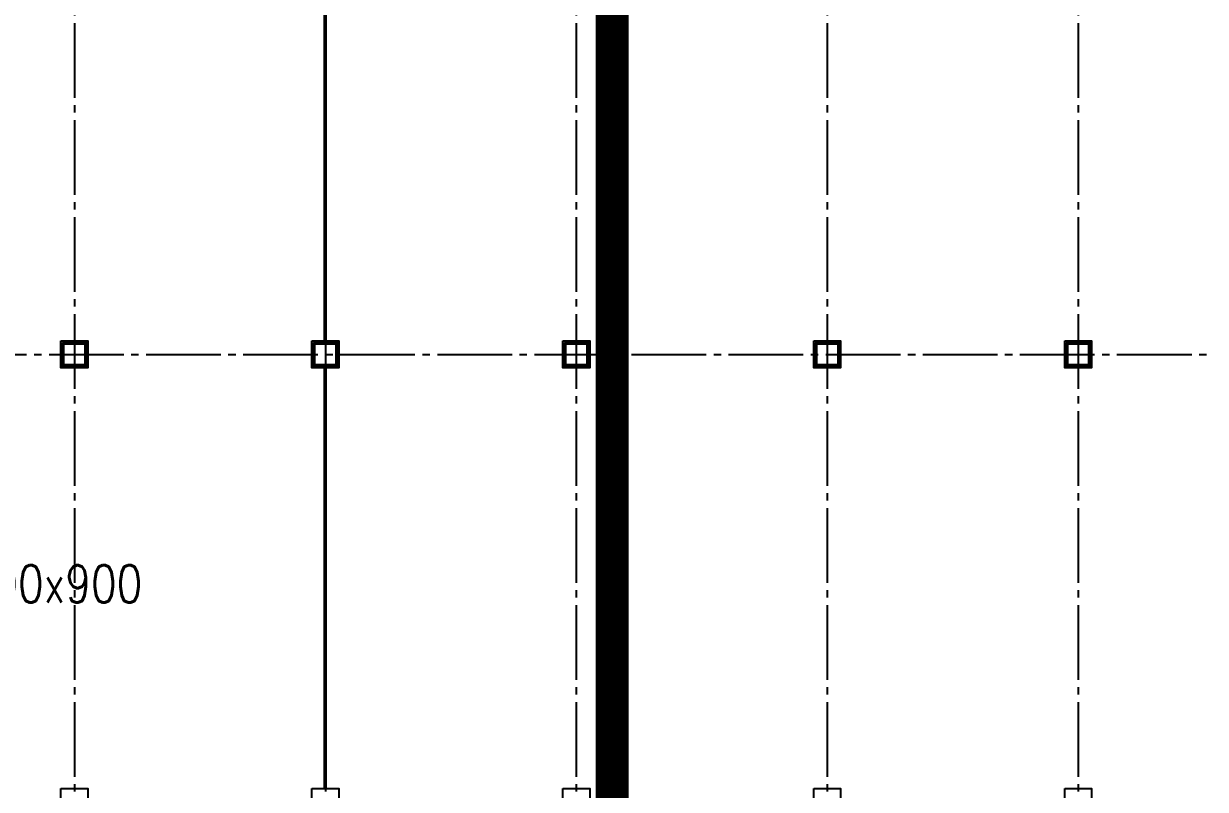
# Model space of a CAD drawing. Extents: x -960 to 27370, y -3283 to 11880.
# Drawn here: x 6670 to 10626, y 1542 to 4108 of the extents above; entities that cross this region are included whole.
import ezdxf
from ezdxf.enums import TextEntityAlignment as Align

# ---------------------------------------------------------------- set-up
doc = ezdxf.new("R2010")
doc.units = 0
doc.header["$LTSCALE"] = 100
doc.linetypes.add('X-S-FAB-L10$0$COL-CEN-LIN', pattern=[3.25, 2.5, -0.25, 0.25, -0.25])
for name, color, linetype in [('0-xref', 8, 'Continuous'), ('188K-SM-03-F10-ARCH-PA-Y2257103$0$K-P1S-4.2-單抗', 3, 'Continuous'), ('188K-SM-03-F10-ARCH-PA-Y2257103$0$K-P2D-4.2-雙抗', 30, 'Continuous'), ('188K-SM-07-F15-HVAC-MA DUCT-Y2257103$0$0-MAU-SA', 5, 'Continuous'), ('188K-SM-07-F15-HVAC-MA DUCT-Y2257103$0$01-電力-CSA', 1, 'Continuous'), ('X-S-FAB-L10$0$0-DIM-TXT', 8, 'Continuous'), ('X-S-FAB-L10$0$BLOCK', 8, 'Continuous'), ('X-S-FAB-L10$0$CCL', 8, 'X-S-FAB-L10$0$COL-CEN-LIN'), ('X-S-FAB-L10$0$COL-S', 8, 'Continuous')]:
    doc.layers.add(name, color=color, linetype=linetype)
doc.styles.add('188K-SM-07-F15-HVAC-MA DUCT-Y2257103$0$00-AEX$0$HKEC', font='romans.shx', dxfattribs={"bigfont": 'china.shx'})
doc.styles.add('X-S-FAB-L10$0$CHINA', font='simplex.shx', dxfattribs={"width": 0.75, "bigfont": 'chineset.shx'})
doc.styles.add('X-S-FAB-L10$0$Standard', font='', dxfattribs={"width": 0.8})
doc.styles.add('X-S-FAB-L10$0$TG_NOTE_TEXT', font='simplex.shx', dxfattribs={"width": 0.75, "bigfont": 'chineset.shx'})
doc.styles.get('X-S-FAB-L10$0$Standard').set_extended_font_data('Microsoft JhengHei')

# ---------------------------------------------------------------- blocks, each defined once
blk = doc.blocks.new('X-S-FAB-L10$0$FAB2-L05')
at = {"layer": 'X-S-FAB-L10$0$CCL'}
for p, q in [((-19320, 11005), (-19320, 0)), ((-18480, 11005), (-18480, 0)), ((-17640, 11005), (-17640, 0)), ((-16800, 11005), (-16800, 0)), ((-15960, 11005), (-15960, 0)), ((-26880, 3720), (1210, 3720))]:
    blk.add_line(p, q, dxfattribs=at)
at = {"layer": 'X-S-FAB-L10$0$COL-S'}
for points in [[(-19355, 3755), (-19285, 3755), (-19285, 3685), (-19355, 3685)], [(-18515, 3755), (-18445, 3755), (-18445, 3685), (-18515, 3685)], [(-17675, 3755), (-17605, 3755), (-17605, 3685), (-17675, 3685)], [(-16835, 3755), (-16765, 3755), (-16765, 3685), (-16835, 3685)], [(-15995, 3755), (-15925, 3755), (-15925, 3685), (-15995, 3685)]]:
    blk.add_lwpolyline(points, close=True, dxfattribs=at)
blk = doc.blocks.new('X-S-FAB-L10')
at = {"layer": 'X-S-FAB-L10$0$COL-S'}
for p, q in [((6805, 3035), (6875, 3035)), ((6805, 2965), (6805, 3035)), ((6875, 3035), (6875, 2965)), ((7645, 3035), (7715, 3035)), ((7645, 2965), (7645, 3035)), ((7715, 3035), (7715, 2965)), ((8485, 3035), (8555, 3035)), ((8485, 2965), (8485, 3035)), ((8555, 3035), (8555, 2965)), ((9325, 3035), (9395, 3035)), ((9325, 2965), (9325, 3035)), ((9395, 3035), (9395, 2965)), ((10165, 3035), (10235, 3035)), ((10165, 2965), (10165, 3035)), ((10235, 3035), (10235, 2965)), ((6875, 2965), (6805, 2965)), ((7715, 2965), (7645, 2965)), ((8555, 2965), (8485, 2965)), ((9395, 2965), (9325, 2965)), ((10235, 2965), (10165, 2965))]:
    blk.add_line(p, q, dxfattribs=at)
at = {"layer": 'X-S-FAB-L10$0$BLOCK'}
blk.add_blockref('X-S-FAB-L10$0$FAB2-L05', (26160, -720), dxfattribs=at)
at = {"style": 'X-S-FAB-L10$0$TG_NOTE_TEXT', "width": 0.5, "flags": 1}
for p in [(7463.301, 9020), (18268.251, 8649), (11197.77, 4800.167), (16485.801, 4800.167), (25420.27, 2635), (13360, 320.001, 0), (7463.301, -33.333)]:
    blk.add_attdef('WH', text='', height=20, dxfattribs=at).set_placement(p, align=Align.BOTTOM_LEFT)
at = {"width": 0.5}
for style, p in [('X-S-FAB-L10$0$TG_NOTE_TEXT', (7585, 9020)), ('X-S-FAB-L10$0$TG_NOTE_TEXT', (18389.95, 8649)), ('X-S-FAB-L10$0$TG_NOTE_TEXT', (11117.5, 4813.5)), ('X-S-FAB-L10$0$TG_NOTE_TEXT', (16607.5, 4813.5)), ('X-S-FAB-L10$0$TG_NOTE_TEXT', (25350, 2635)), ('X-S-FAB-L10$0$Standard', (13129.375, 325.001, 0)), ('X-S-FAB-L10$0$TG_NOTE_TEXT', (7585, -20))]:
    blk.add_attdef('DESC', text='', height=10, dxfattribs=dict(at, style=style)).set_placement(p, align=Align.BOTTOM_LEFT)
for tag, style, p in [('TYPE', 'X-S-FAB-L10$0$TG_NOTE_TEXT', (7619.286, 9020)), ('NO', 'X-S-FAB-L10$0$TG_NOTE_TEXT', (7650.095, 9020)), ('TYPE', 'X-S-FAB-L10$0$TG_NOTE_TEXT', (18424.236, 8649)), ('NO', 'X-S-FAB-L10$0$TG_NOTE_TEXT', (18455.045, 8649)), ('NO', 'X-S-FAB-L10$0$TG_NOTE_TEXT', (11088.595, 4813.5)), ('TYPE', 'X-S-FAB-L10$0$TG_NOTE_TEXT', (11151.786, 4813.5)), ('TYPE', 'X-S-FAB-L10$0$TG_NOTE_TEXT', (16641.786, 4813.5)), ('NO', 'X-S-FAB-L10$0$TG_NOTE_TEXT', (16672.595, 4813.5)), ('NO', 'X-S-FAB-L10$0$TG_NOTE_TEXT', (25313, 2635)), ('TYPE', 'X-S-FAB-L10$0$TG_NOTE_TEXT', (25350, 2635)), ('NO', 'X-S-FAB-L10$0$Standard', (13100, 320.001, 0)), ('TYPE', 'X-S-FAB-L10$0$Standard', (13129.375, 320.001, 0)), ('TYPE', 'X-S-FAB-L10$0$TG_NOTE_TEXT', (7619.286, -20)), ('NO', 'X-S-FAB-L10$0$TG_NOTE_TEXT', (7650.095, -20))]:
    blk.add_attdef(tag, text='', height=10, dxfattribs=dict(at, style=style)).set_placement(p, align=Align.BOTTOM_RIGHT)
for rotation, style, p in [(180, 'X-S-FAB-L10$0$Standard', (317.625, 7480)), (180, 'X-S-FAB-L10$0$Standard', (1217.625, 7480)), (90, 'X-S-FAB-L10$0$TG_NOTE_TEXT', (24310, 3647.5)), (270, 'X-S-FAB-L10$0$TG_NOTE_TEXT', (17080, 1605))]:
    blk.add_attdef('DESC', text='', height=10, rotation=rotation, dxfattribs=dict(at, style=style)).set_placement(p, align=Align.BOTTOM_LEFT)
for tag, rotation, style, p in [('TYPE', 180, 'X-S-FAB-L10$0$Standard', (317.625, 7480)), ('NO', 180, 'X-S-FAB-L10$0$Standard', (347, 7480)), ('TYPE', 180, 'X-S-FAB-L10$0$Standard', (1217.625, 7480)), ('NO', 180, 'X-S-FAB-L10$0$Standard', (1247, 7480)), ('TYPE', 90, 'X-S-FAB-L10$0$TG_NOTE_TEXT', (24310, 3647.5)), ('NO', 90, 'X-S-FAB-L10$0$TG_NOTE_TEXT', (24310, 3610.5)), ('TYPE', 270, 'X-S-FAB-L10$0$TG_NOTE_TEXT', (17080, 1605)), ('NO', 270, 'X-S-FAB-L10$0$TG_NOTE_TEXT', (17080, 1573))]:
    blk.add_attdef(tag, text='', height=10, rotation=rotation, dxfattribs=dict(at, style=style)).set_placement(p, align=Align.BOTTOM_RIGHT)
at = {"style": 'X-S-FAB-L10$0$TG_NOTE_TEXT', "width": 0.5, "flags": 1}
for rotation, p in [(180, (43, 7480)), (180, (943, 7480)), (90, (24310, 3717.77)), (270, (17080, 1711.699))]:
    blk.add_attdef('WH', text='', height=20, rotation=rotation, dxfattribs=at).set_placement(p, align=Align.BOTTOM_LEFT)
at = {"layer": 'X-S-FAB-L10$0$0-DIM-TXT', "style": 'X-S-FAB-L10$0$CHINA', "width": 0.75}
for p in [(667.414, 7855.1, -2689.4), (22627.353, 6728.814), (25644.722, 6728.814), (24778.787, 5569.051), (1118.252, 4980), (417.801, 4594.623), (23874.84, 4355), (22927.43, 4330.122), (23749.869, 3901.367), (417.801, 3765.236), (1118.252, 3730), (417.801, 3115.79), (536.882, 2227.832), (16908.994, 1782.652), (888.445, 880.466), (16977.43, 750), (18878.841, 750), (21364.03, 526.894), (25641.221, 553.233)]:
    blk.add_attdef('HIG', text='', height=80, dxfattribs=at).set_placement(p, align=Align.MIDDLE_LEFT)
blk = doc.blocks.new('188K-SM-03-F10-ARCH-PA-Y2257103')
at = {"layer": '188K-SM-03-F10-ARCH-PA-Y2257103$0$K-P1S-4.2-單抗'}
for points in [[(6795, 3045), (6885, 3045), (6885, 2955), (6795, 2955)], [(6800, 3040), (6880, 3040), (6880, 2960), (6800, 2960)], [(7635, 3045), (7725, 3045), (7725, 2955), (7635, 2955)], [(7640, 3040), (7720, 3040), (7720, 2960), (7640, 2960)], [(8475, 3045), (8565, 3045), (8565, 2955), (8475, 2955)], [(8480, 3040), (8560, 3040), (8560, 2960), (8480, 2960)], [(9315, 3045), (9405, 3045), (9405, 2955), (9315, 2955)], [(9320, 3040), (9400, 3040), (9400, 2960), (9320, 2960)], [(10155, 3045), (10245, 3045), (10245, 2955), (10155, 2955)], [(10160, 3040), (10240, 3040), (10240, 2960), (10160, 2960)], [(6795, 1545), (6885, 1545), (6885, 1455), (6795, 1455)], [(7635, 1545), (7725, 1545), (7725, 1455), (7635, 1455)], [(8475, 1545), (8565, 1545), (8565, 1455), (8475, 1455)], [(9315, 1545), (9405, 1545), (9405, 1455), (9315, 1455)], [(10155, 1545), (10245, 1545), (10245, 1455), (10155, 1455)]]:
    blk.add_lwpolyline(points, close=True, dxfattribs=at)
at = {"layer": '188K-SM-03-F10-ARCH-PA-Y2257103$0$K-P2D-4.2-雙抗'}
for p, q in [((7677.5, 3045), (7677.5, 4455)), ((7677.5, 3045), (7677.5, 4455)), ((7677.5, 3045), (7677.5, 4455)), ((7682.5, 3045), (7682.5, 4455)), ((7682.5, 3045), (7682.5, 4455)), ((7682.5, 3045), (7682.5, 4455)), ((7677.5, 1545), (7677.5, 2955)), ((7677.5, 1545), (7677.5, 2955)), ((7677.5, 1545), (7677.5, 2955)), ((7682.5, 1545), (7682.5, 2955)), ((7682.5, 1545), (7682.5, 2955)), ((7682.5, 1545), (7682.5, 2955))]:
    blk.add_line(p, q, dxfattribs=at)
blk = doc.blocks.new('188K-SM-07-F15-HVAC-MA DUCT-Y2257103')
at = {"layer": '188K-SM-07-F15-HVAC-MA DUCT-Y2257103$0$0-MAU-SA', "color": 5, "const_width": 110}
blk.add_lwpolyline([(8640, -373), (8640, 8843.7)], dxfattribs=at)
at = {"layer": '188K-SM-07-F15-HVAC-MA DUCT-Y2257103$0$01-電力-CSA', "ltscale": 1000, "style": '188K-SM-07-F15-HVAC-MA DUCT-Y2257103$0$00-AEX$0$HKEC', "width": 0.8}
blk.add_text('SA:2200x900', height=125, dxfattribs=at).set_placement((6188.5, 2131.3), align=Align.BOTTOM_LEFT)

msp = doc.modelspace()

# ---------------------------------------------------------------- block references
msp.add_blockref('188K-SM-07-F15-HVAC-MA DUCT-Y2257103', (0, 0))
at = {"layer": '0-xref'}
for name in ['X-S-FAB-L10', '188K-SM-03-F10-ARCH-PA-Y2257103']:
    msp.add_blockref(name, (0, 0), dxfattribs=at)

doc.saveas('drawing.dxf')
